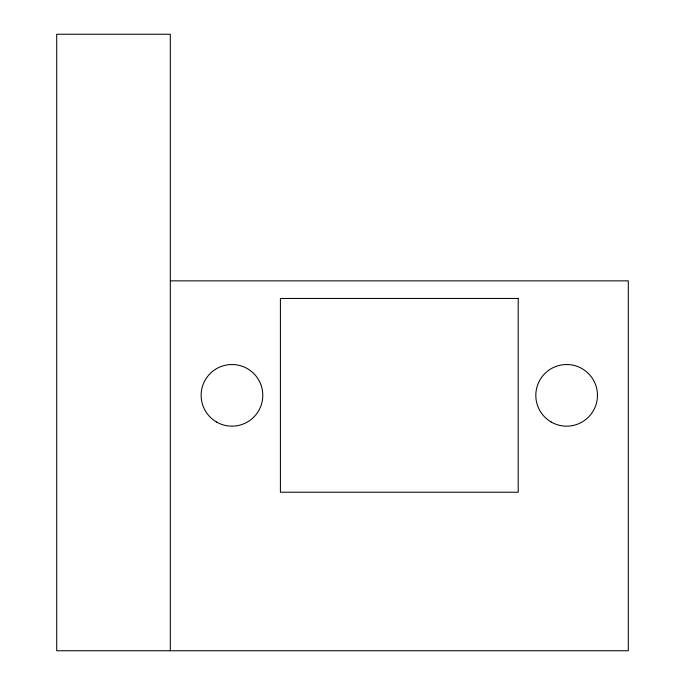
<?xml version="1.0" encoding="UTF-8"?>
<svg xmlns="http://www.w3.org/2000/svg" width="685" height="685" viewBox="0 0 685 685"><rect width="100%" height="100%" fill="white"/><g stroke="black" fill="none" stroke-linecap="round" stroke-linejoin="round"><path stroke-width="1.03" d="M170.317 280.85L628.291 280.85L628.291 650.75L56.709 650.75L56.709 34.25L170.317 34.25L170.317 650.75M518.202 298.463L280.405 298.463L280.405 492.224L518.202 492.224L518.202 298.463M216.554 422.037A30.825 30.825 0 0 0 262.792 395.339A30.825 30.825 0 0 0 216.554 368.65A30.825 30.825 0 0 0 216.554 422.037M551.228 422.037A30.825 30.825 0 0 0 597.466 395.339A30.825 30.825 0 0 0 551.228 368.65A30.825 30.825 0 0 0 551.228 422.037"/></g></svg>
